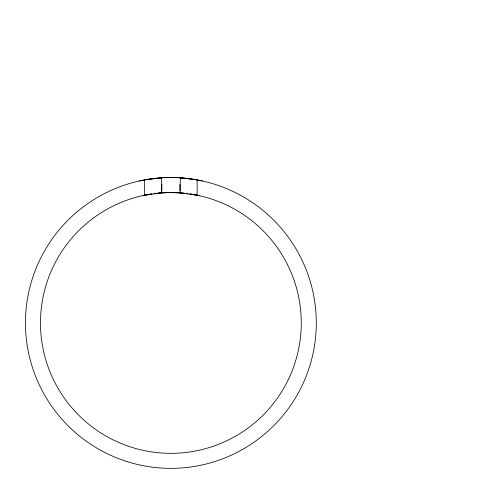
<?xml version="1.0" encoding="UTF-8"?>
<svg xmlns="http://www.w3.org/2000/svg" width="493" height="493" viewBox="0 0 493 493"><rect width="100%" height="100%" fill="white"/><g stroke="black" fill="none" stroke-linecap="round" stroke-linejoin="round"><path stroke-width="0.74" d="M139.396 180.974C160.052 176.408 181.683 176.408 202.34 180.974M142.643 195.629L148.22 194.519A130.398 130.398 0 0 0 61.921 394.597A130.398 130.398 0 0 0 279.814 394.597A130.398 130.398 0 0 0 193.509 194.519L199.092 195.629M145.614 179.735L161.488 177.862M180.247 177.862L196.115 179.735M189.996 193.977L192.104 194.304A130.398 130.398 0 0 0 190.002 193.946M197.132 179.939L197.132 195.24L180.247 192.905L180.247 177.529L161.488 177.529L161.488 192.905L144.597 195.24L144.597 179.939M179.871 184.222L179.871 190.951M161.858 184.222L161.858 190.951M180.025 177.813A145.41 145.41 0 0 1 295.239 398.276A145.41 145.41 0 0 1 46.49 398.276A145.41 145.41 0 0 1 161.71 177.813M164.526 177.665A145.41 145.41 0 0 1 177.209 177.665M151.739 193.977L149.625 194.304A130.398 130.398 0 0 1 151.733 193.946M155.258 193.496L153.847 193.65A130.398 130.398 0 0 1 155.258 193.472M159.504 193.034L156.675 193.342A130.398 130.398 0 0 1 184.357 193.238L170.868 192.535L159.504 193.034M187.888 193.65L186.471 193.496A130.398 130.398 0 0 1 187.888 193.65"/></g></svg>
